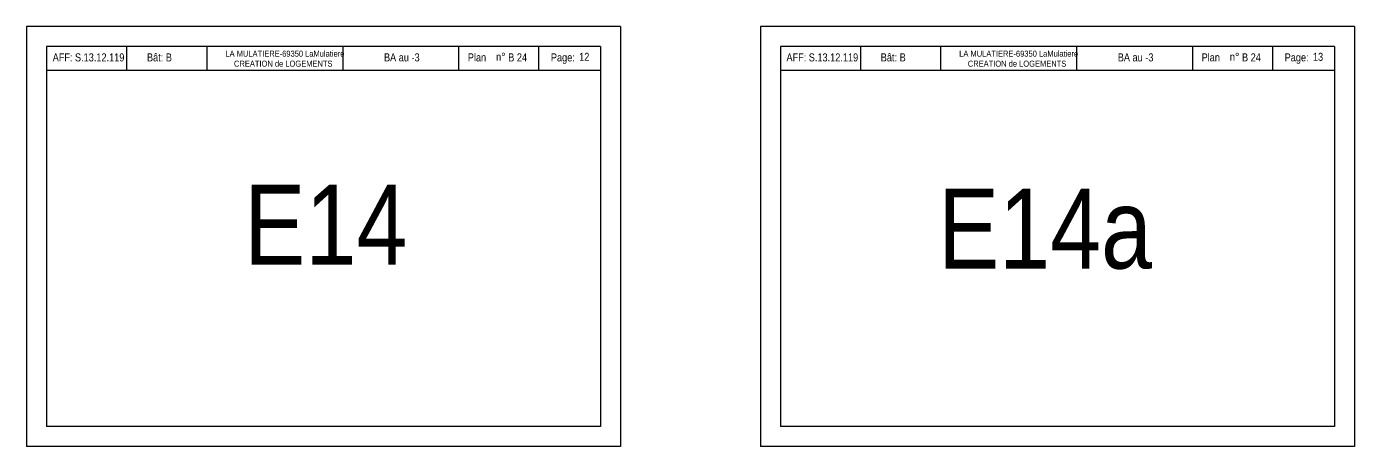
# Model space of a CAD drawing. Header units: metres. Extents: x -9927 to 45032, y -190416 to 12166.
# Drawn here: x 19717 to 23036, y -150821 to -149771 of the extents above; entities that cross this region are included whole.
import ezdxf

# ---------------------------------------------------------------- set-up
doc = ezdxf.new("R2010")
doc.units = ezdxf.units.M
doc.layers.add('01_fenetres', color=171, linetype='Continuous')
doc.layers.add('01_texte', color=230, linetype='Continuous')
doc.styles.add('STYLE2', font='ARIALN.TTF')

msp = doc.modelspace()

# ---------------------------------------------------------------- linework, layer by layer
at = {"layer": '01_fenetres', "ltscale": 30}
for p, q in [((19767.14, -149821.4), (19767.14, -150771.4)), ((19767.14, -149821.4), (19767.14, -150771.4)), ((19767.14, -149821.4), (19767.14, -150771.4)), ((21152.14, -149821.4), (19767.14, -149821.4)), ((19967.14, -149821.4), (19967.14, -149881.4)), ((20167.53, -149821.4), (20167.53, -149881.4)), ((20507.71, -149821.4), (20507.71, -149881.4)), ((20798.01, -149881.4), (20798.01, -149821.4)), ((20998.01, -149881.4), (20998.01, -149821.4)), ((21152.14, -149821.4), (21152.14, -150771.4)), ((21601.3, -149821.4), (21601.3, -150771.4)), ((21601.3, -149821.4), (21601.3, -150771.4)), ((21601.3, -149821.4), (21601.3, -150771.4)), ((22986.3, -149821.4), (21601.3, -149821.4)), ((21801.3, -149821.4), (21801.3, -149881.4)), ((22001.7, -149821.4), (22001.7, -149881.4)), ((22341.87, -149821.4), (22341.87, -149881.4)), ((22632.17, -149881.4), (22632.17, -149821.4)), ((22832.17, -149881.4), (22832.17, -149821.4)), ((22986.3, -149821.4), (22986.3, -150771.4)), ((21152.14, -149881.4), (19767.14, -149881.4)), ((22986.3, -149881.4), (21601.3, -149881.4)), ((21152.14, -150771.4), (19767.14, -150771.4)), ((22986.3, -150771.4), (21601.3, -150771.4))]:
    msp.add_line(p, q, dxfattribs=at)
at = {"layer": '01_texte', "ltscale": 30}
for p, q in [((19717.14, -149771.4), (19717.14, -150821.4)), ((21202.14, -149771.4), (19717.14, -149771.4)), ((21202.14, -149771.4), (21202.14, -150821.4)), ((21551.3, -149771.4), (21551.3, -150821.4)), ((23036.3, -149771.4), (21551.3, -149771.4)), ((23036.3, -149771.4), (23036.3, -150821.4)), ((21202.14, -150821.4), (19717.14, -150821.4)), ((23036.3, -150821.4), (21551.3, -150821.4))]:
    msp.add_line(p, q, dxfattribs=at)

# ---------------------------------------------------------------- texts
at = {"layer": '01_texte', "style": 'STYLE2'}
for s, height, p in [('AFF:', 20, (19782.43, -149858.55)), ('S.13.12.119', 20, (19838.1, -149858.55)), ('Bât: B', 20, (20018.08, -149858.55)), ('LA MULATIERE-69350 LaMulatiere', 15, (20214.23, -149846.69)), ('CREATION de LOGEMENTS', 15, (20235.71, -149871.69)), ('BA au -3', 20, (20610.53, -149858.55)), ('Plan', 20, (20820.05, -149858.55)), ('n%%D', 20, (20890.74, -149857.11)), ('B 24', 20, (20921.08, -149858.55)), ('Page:', 20, (21027.72, -149858.55)), ('12', 20, (21098.41, -149857.11)), ('AFF:', 20, (21616.6, -149858.55)), ('S.13.12.119', 20, (21672.26, -149858.55)), ('Bât: B', 20, (21852.24, -149858.55)), ('LA MULATIERE-69350 LaMulatiere', 15, (22048.4, -149846.69)), ('CREATION de LOGEMENTS', 15, (22069.88, -149871.69)), ('BA au -3', 20, (22444.7, -149858.55)), ('Plan', 20, (22654.22, -149858.55)), ('n%%D', 20, (22724.9, -149857.11)), ('B 24', 20, (22755.24, -149858.55)), ('Page:', 20, (22861.89, -149858.55)), ('13', 20, (22932.57, -149857.11)), ('E14 ', 200, (20261.4, -150366.99)), ('E14a', 200, (21995.36, -150376.5))]:
    msp.add_text(s, height=height, dxfattribs=at).set_placement(p)

doc.saveas('drawing.dxf')
